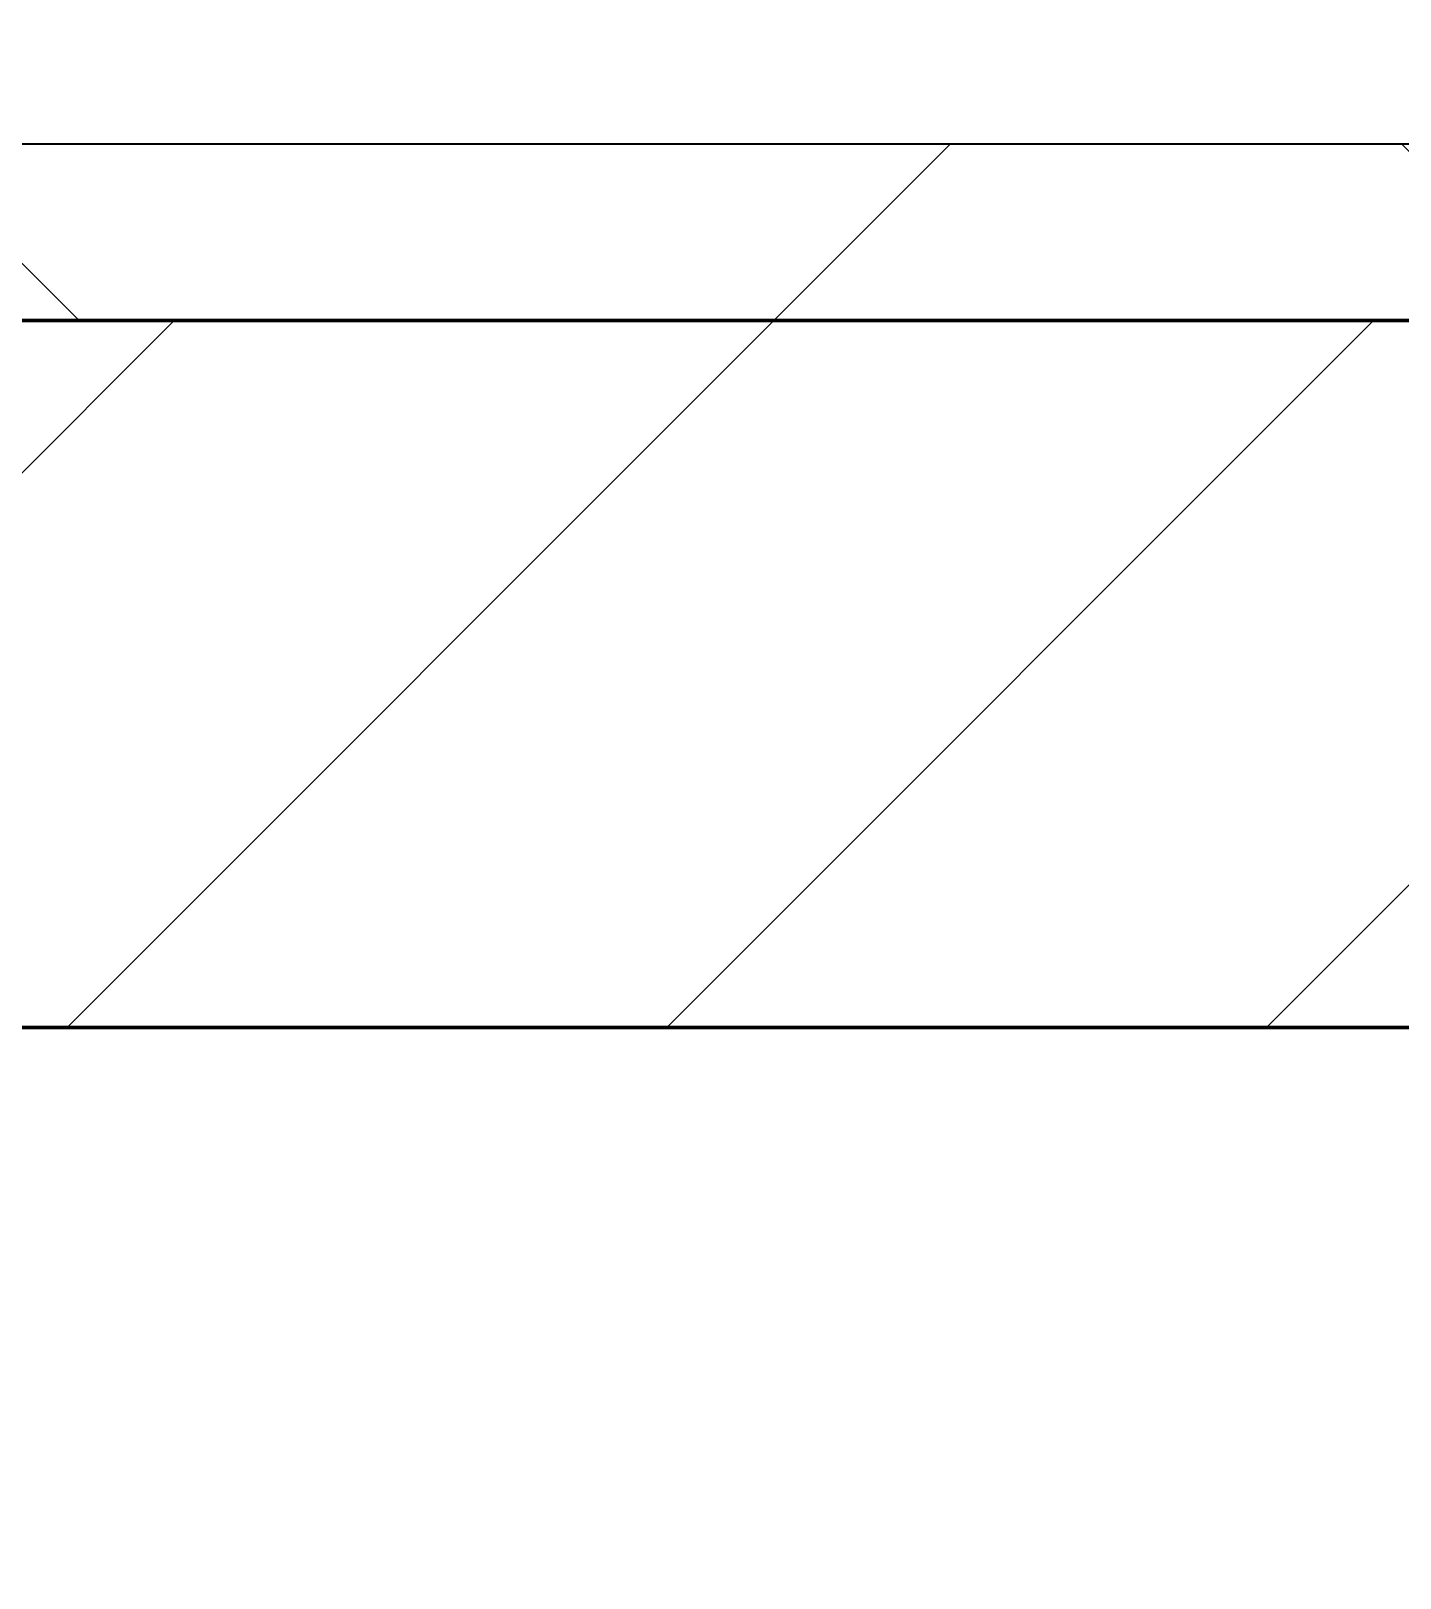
# Model space of a CAD drawing. Header units: millimetres. Extents: x -726012 to -647389, y -20772 to 18805.
# Drawn here: x -693571.4 to -693183.9, y 3773.3 to 4211 of the extents above; entities that cross this region are included whole.
import ezdxf
from ezdxf.xclip import XClip

# ---------------------------------------------------------------- set-up
doc = ezdxf.new("R2010")
doc.units = ezdxf.units.MM
doc.header["$XCLIPFRAME"] = 0
for name, color, linetype, lineweight in [('A-GLAZ-CURT', 2, 'Continuous', 9), ('A-WALL', 5, 'Continuous', 35), ('A-WALL-FNSH', 2, 'Continuous', 35), ('A-WALL-PATT', 1, 'Continuous', 35)]:
    doc.layers.add(name, color=color, linetype=linetype, lineweight=lineweight)
doc.layers.add('A11_ALU.SOLID SHEET', color=2, linetype='Continuous')

# ---------------------------------------------------------------- blocks, each defined once
blk = doc.blocks.new('PPLS-PP19_Custom Tile Pattern - Custom Tile Pattern-V171-4233-01 ENLARGED MULTI-PURPOSE LEVEL - REFLECTED CEILING PLAN - SHEET 4')
at = {"layer": 'A-GLAZ-CURT'}
for p, q in [((-300, 0), (300, 0)), ((300, 0), (-300, 0)), ((195.99, 0), (213.31, 0)), ((213.31, 0), (195.99, 0)), ((230.06, 0), (300, 0)), ((-300, -50), (300, -50)), ((300, -50), (-300, -50))]:
    blk.add_line(p, q, dxfattribs=at)
for points, knots in [([(-15.19, 0), (-13.07, 0), (7.48, 0), (42.82, 0), (88.72, 0), (120.63, 0), (138.28, 0), (138.53, 0)], [-461.142613, -461.142613, -461.142613, -461.142613, -429.606584, -390.253598, -346.313304, -291.370682, -290.5735, -290.5735, -290.5735, -290.5735]), ([(136.44, 0), (121.66, 0), (86.93, 0), (51.16, 0), (31.18, 0)], [-106.750556, -106.750556, -106.750556, -106.750556, -59.610984, 0, 0, 0, 0]), ([(168.37, 0), (167.68, 0), (162.47, 0), (147.02, 0), (109.77, 0), (76.86, 0), (57.82, 0), (46.51, 0), (41.18, 0), (36.02, 0), (35.54, 0), (35.54, 0)], [-543.375029, -543.375029, -543.375029, -543.375029, -530.793311, -458.593899, -401.860199, -357.622665, -341.267687, -334.000314, -326.15566, -319.318397, -317.489778, -317.489778, -317.489778, -317.489778]), ([(79.23, 0), (87.16, 0), (103.41, 0), (116.36, 0), (128.63, 0), (128.95, 0)], [-86.767201, -86.767201, -86.767201, -86.767201, -63.759246, -39.050993, -35.895543, -35.895543, -35.895543, -35.895543]), ([(114.39, 0), (114.2, 0), (112.08, 0), (105.42, 0), (92.38, 0), (86.67, 0), (80.45, 0), (79.27, 0)], [-8148.58938, -8148.58938, -8148.58938, -8148.58938, -8105.191388, -7723.759874, -7531.75727, -7135.649961, -7051.305001, -7051.305001, -7051.305001, -7051.305001]), ([(79.6, 0), (83.17, 0), (101.04, 0), (124.45, 0), (132.42, 0), (134.6, 0)], [-262.939312, -262.939312, -262.939312, -262.939312, -249.500363, -194.761443, -152.241002, -152.241002, -152.241002, -152.241002]), ([(94.4, 0), (94.4, 0), (94.64, 0), (99.11, 0), (108.97, 0), (120.79, 0), (139.94, 0), (163.31, 0), (185.23, 0), (193.62, 0), (194.69, 0), (194.79, 0)], [-2348.345796, -2348.345796, -2348.345796, -2348.345796, -2310.419338, -2233.599744, -2052.234781, -1843.028543, -1530.39897, -1095.004608, -529.74427, -295.064701, -265.121568, -265.121568, -265.121568, -265.121568]), ([(129.02, 0), (129.02, 0), (124.41, 0), (122.35, 0), (114.96, 0), (108.04, 0), (103.09, 0)], [-35.386604, -35.386604, -35.386604, -35.386604, -31.430235, -22.807238, -15.488593, 0, 0, 0, 0]), ([(157.9, 0), (156.77, 0), (151.67, 0), (143.29, 0), (134.04, 0), (126.24, 0), (118.6, 0), (114.23, 0), (111.98, 0), (105.66, 0), (105.23, 0), (105.23, 0)], [-10292.955006, -10292.955006, -10292.955006, -10292.955006, -10098.273015, -9847.788484, -9677.714971, -9567.007022, -9453.21225, -9220.200448, -9012.77275, -8966.157302, -8929.495943, -8929.495943, -8929.495943, -8929.495943]), ([(105.26, 0), (105.52, 0), (111.01, 0), (112.65, 0), (113.59, 0)], [-8920.561005, -8920.561005, -8920.561005, -8920.561005, -8814.835624, -8577.462505, -8577.462505, -8577.462505, -8577.462505]), ([(128.58, 0), (128.8, 0), (130.16, 0), (139.26, 0), (152.67, 0), (161.24, 0), (162.19, 0), (162.75, 0)], [-633.326174, -633.326174, -633.326174, -633.326174, -627.736123, -618.981161, -602.094757, -592.980799, -581.414464, -581.414464, -581.414464, -581.414464]), ([(137.1, 0), (136, 0), (133.64, 0), (129.87, 0), (129.11, 0)], [-670.405967, -670.405967, -670.405967, -670.405967, -651.020627, -640.742133, -640.742133, -640.742133, -640.742133]), ([(193.8, 0), (193.33, 0), (190.11, 0), (183.13, 0), (171, 0), (161.95, 0), (161.28, 0), (158.35, 0), (157.85, 0), (157.77, 0)], [-11665.349007, -11665.349007, -11665.349007, -11665.349007, -11565.880756, -11105.624034, -10839.086983, -10768.332124, -10666.779182, -10580.760289, -10550.278881, -10550.278881, -10550.278881, -10550.278881]), ([(215.89, 0), (212.28, 0), (195.51, 0), (177.41, 0), (159.34, 0), (158.33, 0), (158.3, 0)], [-199.750884, -199.750884, -199.750884, -199.750884, -187.987675, -143.776725, -129.632772, -123.352749, -123.352749, -123.352749, -123.352749]), ([(159.07, 0), (159.13, 0), (160.84, 0), (165.21, 0), (174.15, 0), (185.98, 0), (208.82, 0), (219.42, 0), (230.06, 0)], [-115.643202, -115.643202, -115.643202, -115.643202, -114.681583, -87.660824, -65.295536, -41.623857, -24.459831, 0, 0, 0, 0]), ([(162.75, 0), (165.4, 0), (170.91, 0), (172.61, 0), (172.61, 0)], [-111.264224, -111.264224, -111.264224, -111.264224, -56.742688, -19.085662, -19.085662, -19.085662, -19.085662]), ([(215.38, 0), (211.95, 0), (198.06, 0), (182.99, 0), (174.27, 0), (169.67, 0), (168.99, 0)], [-8905.918314, -8905.918314, -8905.918314, -8905.918314, -8717.832359, -8253.978395, -8152.463617, -8069.855175, -8069.855175, -8069.855175, -8069.855175]), ([(215.22, 0), (214.62, 0), (210.55, 0), (203.98, 0), (187.54, 0), (175.3, 0), (169.49, 0)], [-203.825446, -203.825446, -203.825446, -203.825446, -198.527383, -184.406837, -162.427601, -142.916156, -142.916156, -142.916156, -142.916156]), ([(171.51, 0), (176.48, 0), (193.23, 0), (201.73, 0), (208.81, 0), (213.9, 0), (241.96, 0), (266.73, 0), (281.71, 0), (291.71, 0), (296.52, 0), (297.86, 0), (298.09, 0)], [-7971.819559, -7971.819559, -7971.819559, -7971.819559, -7784.112253, -7606.717214, -7289.299508, -7042.621073, -6582.165592, -6068.460911, -5766.029927, -5566.724884, -5280.360606, -5199.253518, -5199.253518, -5199.253518, -5199.253518]), ([(172.07, 0), (177.66, 0), (187.87, 0), (201.08, 0), (207.47, 0), (213.96, 0), (215.11, 0)], [-255.364076, -255.364076, -255.364076, -255.364076, -237.955587, -223.92608, -215.862851, -208.75215, -208.75215, -208.75215, -208.75215]), ([(247.1, 0), (246.76, 0), (245.04, 0), (238.34, 0), (226.56, 0), (222.67, 0), (217.74, 0), (215.94, 0)], [-9649.085549, -9649.085549, -9649.085549, -9649.085549, -9581.591397, -9406.094246, -9221.510254, -9016.44624, -8916.2762, -8916.2762, -8916.2762, -8916.2762]), ([(300, 0), (286.53, 0), (258.36, 0), (230.13, 0), (216.53, 0)], [-285.253232, -285.253232, -285.253232, -285.253232, -244.693688, -200.448217, -200.448217, -200.448217, -200.448217]), ([(300, 0), (288.22, 0), (262, 0), (230.43, 0), (219.94, 0), (219.02, 0)], [-12528.858583, -12528.858583, -12528.858583, -12528.858583, -11905.454923, -11162.864862, -10856.732305, -10856.732305, -10856.732305, -10856.732305]), ([(219.9, 0), (220.86, 0), (227.84, 0), (242.06, 0), (246.54, 0), (246.96, 0)], [-10670.940496, -10670.940496, -10670.940496, -10670.940496, -10511.382485, -9925.173265, -9834.877357, -9834.877357, -9834.877357, -9834.877357]), ([(284.76, 0), (284.76, 0), (285.09, 0), (287.47, 0), (293.59, 0), (297.76, 0), (300, 0)], [-4110.630118, -4110.630118, -4110.630118, -4110.630118, -4053.389046, -3959.664717, -3862.421465, -3746.95702, -3746.95702, -3746.95702, -3746.95702]), ([(297.38, 0), (295.84, 0), (291.62, 0), (285.38, 0), (284.87, 0)], [-4803.172655, -4803.172655, -4803.172655, -4803.172655, -4358.271401, -4143.037883, -4143.037883, -4143.037883, -4143.037883])]:
    blk.add_open_spline(points, degree=3, knots=knots, dxfattribs=at)
for points in [[(168.74, 0), (168.74, 0), (169.81, 0), (171.51, 0)], [(195.11, 0), (194.91, 0), (194.44, 0), (193.8, 0)]]:
    blk.add_open_spline(points, degree=3, dxfattribs=at)
blk = doc.blocks.new('PPLS-PP19_Custom Tile Pattern - Custom Tile Pattern-V172-4233-01 ENLARGED MULTI-PURPOSE LEVEL - REFLECTED CEILING PLAN - SHEET 4')
at = {"layer": 'A-GLAZ-CURT'}
for p, q in [((-300, 0), (299.21, 0)), ((300, 0), (-300, 0)), ((-293.07, 0), (-275.75, 0)), ((-275.75, 0), (-293.07, 0)), ((-222.32, 0), (-205, 0)), ((-205, 0), (-222.32, 0)), ((-300, -50), (299.21, -50)), ((299.21, -50), (-300, -50))]:
    blk.add_line(p, q, dxfattribs=at)
at = {"layer": 'A-GLAZ-CURT', "flags": 128}
for points in [[(-300, 0), (-291.56, 0), (-283.3, 0), (-275.2, 0), (-267.26, 0), (-259.45, 0), (-251.77, 0), (-244.2, 0), (-236.74, 0), (-229.36, 0), (-222.06, 0), (-214.83, 0), (-207.71, 0), (-200.76, 0), (-194.02, 0), (-187.54, 0), (-181.38, 0), (-175.58, 0), (-170.25, 0), (-165.64, 0), (-162.01, 0), (-159.53, 0), (-157.46, 0), (-154.52, 0), (-149.42, 0), (-141.84, 0), (-132.81, 0), (-126.08, 0)], [(-179.49, 0), (-184.81, 0), (-190.44, 0), (-196.37, 0), (-202.58, 0), (-209.04, 0), (-215.73, 0), (-222.63, 0), (-229.72, 0), (-236.97, 0), (-244.39, 0), (-251.96, 0), (-259.67, 0), (-267.51, 0), (-275.48, 0), (-283.55, 0), (-291.73, 0), (-300, 0)], [(-125.17, 0), (-128.55, 0), (-134.16, 0), (-140.03, 0), (-145.5, 0), (-150.63, 0), (-155.53, 0), (-160.27, 0), (-164.95, 0), (-169.65, 0), (-174.47, 0), (-179.1, 0)]]:
    blk.add_lwpolyline(points, dxfattribs=at)
at = {"layer": 'A-GLAZ-CURT'}
for points, knots in [([(-300, 0), (-284.65, 0), (-236.57, 0), (-174.61, 0), (-129.95, 0), (-110.8, 0), (-99.5, 0), (-91.46, 0)], [-5323.127839, -5323.127839, -5323.127839, -5323.127839, -4502.809032, -2700.551212, -1002.059161, -460.363443, 0, 0, 0, 0]), ([(-248.21, 0), (-259.41, 0), (-276.21, 0), (-294.48, 0), (-300, 0)], [-14408.49639, -14408.49639, -14408.49639, -14408.49639, -13729.592194, -13439.944408, -13439.944408, -13439.944408, -13439.944408]), ([(-247.45, 0), (-249.53, 0), (-256.89, 0), (-262.59, 0), (-264.9, 0), (-265.4, 0)], [-663.259356, -663.259356, -663.259356, -663.259356, -543.655514, -208.940337, 0, 0, 0, 0]), ([(-258.6, 0), (-257.91, 0), (-255.19, 0), (-251.33, 0), (-248.36, 0)], [-5722.54675, -5722.54675, -5722.54675, -5722.54675, -5657.471696, -5492.108626, -5492.108626, -5492.108626, -5492.108626]), ([(-247.45, 0), (-246.33, 0), (-237.88, 0), (-225.99, 0), (-213.1, 0), (-200.2, 0), (-189.67, 0), (-182.12, 0), (-179.89, 0)], [-5475.18567, -5475.18567, -5475.18567, -5475.18567, -5413.335975, -5017.494783, -4832.723979, -4666.091899, -4349.945572, -4224.698943, -4224.698943, -4224.698943, -4224.698943]), ([(-179.11, 0), (-190.21, 0), (-211.97, 0), (-235.79, 0), (-247.44, 0)], [-15953.425681, -15953.425681, -15953.425681, -15953.425681, -15131.813646, -14424.156018, -14424.156018, -14424.156018, -14424.156018]), ([(-137.88, 0), (-140.56, 0), (-147.66, 0), (-147.69, 0), (-158.72, 0), (-174.02, 0), (-185.59, 0), (-209.77, 0), (-229.8, 0), (-244.03, 0), (-247.4, 0)], [-3187.727384, -3187.727384, -3187.727384, -3187.727384, -2919.378265, -2477.344047, -2237.412286, -2029.680487, -1755.085331, -1400.429864, -858.079193, -664.109872, -664.109872, -664.109872, -664.109872]), ([(-133.82, 0), (-135.51, 0), (-137.8, 0), (-149.31, 0), (-162.01, 0), (-177.91, 0), (-199.46, 0), (-216.65, 0), (-231.26, 0), (-233.46, 0), (-234, 0)], [-2731.647847, -2731.647847, -2731.647847, -2731.647847, -2418.507304, -2308.929706, -2113.765672, -1763.376603, -1422.553702, -978.033455, -846.069444, -682.911962, -682.911962, -682.911962, -682.911962]), ([(-233.49, 0), (-233.44, 0), (-232.38, 0), (-230.74, 0), (-225.3, 0), (-223.63, 0)], [-455.274641, -455.274641, -455.274641, -455.274641, -440.605512, -119.536984, 0, 0, 0, 0]), ([(-223.63, 0), (-219.39, 0), (-206.17, 0), (-188.58, 0), (-169.02, 0), (-152.12, 0), (-136.84, 0), (-127.33, 0), (-124.19, 0), (-123.43, 0), (-123.28, 0)], [-5463.295695, -5463.295695, -5463.295695, -5463.295695, -5161.076232, -4739.070012, -4465.409639, -4149.119819, -3839.893365, -3647.167523, -3488.92562, -3439.852845, -3439.852845, -3439.852845, -3439.852845]), ([(-179.12, 0), (-175.35, 0), (-168.18, 0), (-158.7, 0), (-157.22, 0)], [-4210.366042, -4210.366042, -4210.366042, -4210.366042, -4000.813434, -3840.635403, -3840.635403, -3840.635403, -3840.635403]), ([(-110.78, 0), (-118.25, 0), (-139.04, 0), (-163.02, 0), (-178.92, 0)], [-17882.067836, -17882.067836, -17882.067836, -17882.067836, -17136.203329, -15958.17956, -15958.17956, -15958.17956, -15958.17956]), ([(-152.35, 0), (-151.03, 0), (-147.71, 0), (-143.57, 0), (-138.62, 0)], [-3494.978217, -3494.978217, -3494.978217, -3494.978217, -3371.022232, -3227.460399, -3227.460399, -3227.460399, -3227.460399]), ([(-118.78, 0), (-121.86, 0), (-126.28, 0), (-136.96, 0), (-147.46, 0), (-150.03, 0), (-150.57, 0)], [-5938.474035, -5938.474035, -5938.474035, -5938.474035, -5700.061948, -5508.838257, -5298.784692, -5196.16478, -5196.16478, -5196.16478, -5196.16478]), ([(-150.34, 0), (-150.07, 0), (-147.75, 0), (-142.6, 0), (-127.26, 0), (-107.3, 0), (-90.42, 0), (-75.26, 0), (-68.41, 0), (-65.12, 0), (-63.63, 0)], [-4948.728362, -4948.728362, -4948.728362, -4948.728362, -4883.323924, -4440.880425, -4054.690705, -3793.097032, -3402.597032, -3144.956779, -3050.982048, -2969.237017, -2969.237017, -2969.237017, -2969.237017]), ([(-110.79, 0), (-120.09, 0), (-131.35, 0), (-147.74, 0), (-149.07, 0)], [-6969.39845, -6969.39845, -6969.39845, -6969.39845, -6449.282163, -6277.220794, -6277.220794, -6277.220794, -6277.220794]), ([(-148.23, 0), (-146.94, 0), (-140.15, 0), (-137.28, 0), (-133.93, 0), (-128.78, 0), (-126.5, 0)], [-6162.058746, -6162.058746, -6162.058746, -6162.058746, -6017.569127, -5560.701257, -5364.112219, -5231.017328, -5231.017328, -5231.017328, -5231.017328]), ([(-86.16, 0), (-91.37, 0), (-104.13, 0), (-122.65, 0), (-139.03, 0), (-146.11, 0), (-146.95, 0)], [-1681.3698, -1681.3698, -1681.3698, -1681.3698, -1374.161226, -945.742622, -741.901385, -489.130243, -489.130243, -489.130243, -489.130243]), ([(-146.69, 0), (-146.59, 0), (-145.49, 0), (-135.69, 0), (-128.29, 0), (-125.15, 0)], [-420.34245, -420.34245, -420.34245, -420.34245, -406.956646, -290.263673, 0, 0, 0, 0]), ([(-127.41, 0), (-131.63, 0), (-133.16, 0), (-134.09, 0), (-134.15, 0)], [-8540.990293, -8540.990293, -8540.990293, -8540.990293, -8266.114998, -8246.473386, -8246.473386, -8246.473386, -8246.473386]), ([(-134.15, 0), (-133.32, 0), (-130.31, 0), (-117.33, 0), (-92.04, 0), (-74.02, 0), (-62.74, 0), (-60.36, 0), (-59.97, 0)], [-7657.439573, -7657.439573, -7657.439573, -7657.439573, -7293.749979, -6839.55839, -6236.997189, -5713.340575, -5140.470607, -5006.787413, -5006.787413, -5006.787413, -5006.787413]), ([(-120.13, 0), (-120.14, 0), (-120.24, 0), (-121.3, 0), (-129.25, 0), (-133.82, 0)], [-2933.992132, -2933.992132, -2933.992132, -2933.992132, -2920.575025, -2840.280255, -2731.647847, -2731.647847, -2731.647847, -2731.647847]), ([(-113.43, 0), (-113.44, 0), (-113.96, 0), (-119.73, 0), (-125.43, 0), (-127.03, 0), (-127.41, 0)], [-328.499627, -328.499627, -328.499627, -328.499627, -282.672656, -98.539552, -24.539552, 0, 0, 0, 0]), ([(-126.5, 0), (-122.44, 0), (-108.71, 0), (-86.68, 0), (-63.44, 0), (-54.4, 0), (-48.53, 0), (-30.79, 0), (-18.03, 0), (8.61, 0), (15.02, 0), (22.91, 0), (31, 0), (39.04, 0), (51.19, 0), (58.74, 0), (61.34, 0), (61.45, 0)], [-5231.017328, -5231.017328, -5231.017328, -5231.017328, -4994.692869, -4542.524482, -4008.285538, -3689.699207, -3546.54457, -3315.260113, -2864.387349, -2439.246196, -2084.094819, -1956.422387, -1818.904206, -1645.594513, -1443.202566, -1228.752106, -1120.932285, -1120.932285, -1120.932285, -1120.932285]), ([(-125.15, 0), (-124.93, 0), (-122.05, 0), (-116.67, 0), (-111.67, 0)], [-3362.7396, -3362.7396, -3362.7396, -3362.7396, -3342.215224, -3082.5113, -3082.5113, -3082.5113, -3082.5113]), ([(-122.08, 0), (-122.01, 0), (-121.69, 0), (-121.2, 0), (-120.88, 0)], [-3136.336417, -3136.336417, -3136.336417, -3136.336417, -3110.304437, -3035.164275, -3035.164275, -3035.164275, -3035.164275]), ([(-36.33, 0), (-36.43, 0), (-37.27, 0), (-45.02, 0), (-46.13, 0), (-60.59, 0), (-81.23, 0), (-99.51, 0), (-114.02, 0), (-117.28, 0), (-118.78, 0)], [-1855.773136, -1855.773136, -1855.773136, -1855.773136, -1810.870157, -1672.078046, -1405.135169, -1060.00838, -740.068933, -229.489605, -116.330425, 0, 0, 0, 0]), ([(-117.74, 0), (-117.19, 0), (-114.78, 0), (-113.43, 0), (-113.43, 0)], [-821.249067, -821.249067, -821.249067, -821.249067, -394.672656, -330.879064, -330.879064, -330.879064, -330.879064]), ([(-42.62, 0), (-42.95, 0), (-46.48, 0), (-58.97, 0), (-85.2, 0), (-107.61, 0), (-116.56, 0), (-117.56, 0)], [-3613.495893, -3613.495893, -3613.495893, -3613.495893, -3538.256648, -2842.901703, -2193.204658, -1433.981041, -985.49888, -985.49888, -985.49888, -985.49888]), ([(-110.83, 0), (-110.44, 0), (-106.65, 0), (-96.78, 0), (-72.97, 0), (-54.92, 0), (-42.45, 0)], [-5468.974638, -5468.974638, -5468.974638, -5468.974638, -5430.283136, -5103.229623, -4799.173296, -4153.492413, -4153.492413, -4153.492413, -4153.492413]), ([(9.32, 0), (9.08, 0), (7.65, 0), (2.57, 0), (-12.23, 0), (-25.64, 0), (-40, 0), (-56.24, 0), (-75.59, 0), (-94, 0), (-107.35, 0), (-110.73, 0), (-110.83, 0)], [-2922.926651, -2922.926651, -2922.926651, -2922.926651, -2882.788014, -2720.818881, -2518.50168, -2125.455881, -1792.521578, -1466.981642, -1208.454564, -789.402658, -501.969187, -493.498656, -493.498656, -493.498656, -493.498656]), ([(-110.78, 0), (-107.61, 0), (-98.77, 0), (-85.29, 0), (-71.67, 0), (-65.93, 0), (-65.07, 0)], [-3067.146486, -3067.146486, -3067.146486, -3067.146486, -2902.289527, -2605.247022, -2322.099534, -2241.8264, -2241.8264, -2241.8264, -2241.8264]), ([(-26.75, 0), (-27.82, 0), (-36.18, 0), (-53.55, 0), (-78.2, 0), (-100.35, 0), (-109.96, 0), (-110.5, 0)], [-8718.362214, -8718.362214, -8718.362214, -8718.362214, -8532.293389, -8073.216054, -7508.296369, -7004.680444, -6974.689771, -6974.689771, -6974.689771, -6974.689771]), ([(-72.93, 0), (-75.51, 0), (-86.2, 0), (-99.99, 0), (-110.38, 0)], [-19442.345229, -19442.345229, -19442.345229, -19442.345229, -18935.241197, -17895.283523, -17895.283523, -17895.283523, -17895.283523])]:
    blk.add_open_spline(points, degree=3, knots=knots, dxfattribs=at)
for points in [[(-115.82, 0), (-115.11, 0), (-113.51, 0), (-111.16, 0)], [(-111.04, 0), (-113.71, 0), (-114.98, 0), (-115.63, 0)]]:
    blk.add_open_spline(points, degree=3, dxfattribs=at)
blk = doc.blocks.new('*U885')
at = {"layer": 'A-GLAZ-CURT'}
for name, p in [('PPLS-PP19_Custom Tile Pattern - Custom Tile Pattern-V171-4233-01 ENLARGED MULTI-PURPOSE LEVEL - REFLECTED CEILING PLAN - SHEET 4', (-17400, 11720.41)), ('PPLS-PP19_Custom Tile Pattern - Custom Tile Pattern-V172-4233-01 ENLARGED MULTI-PURPOSE LEVEL - REFLECTED CEILING PLAN - SHEET 4', (-16800, 11720.41))]:
    blk.add_blockref(name, p, dxfattribs=at)
blk = doc.blocks.new('*U1287')
blk.add_lwpolyline([(21173.36, -580), (28210, -580), (28210, -6849.96), (45954.15, -6849.96), (45954.15, 600), (82995.06, 600), (83086.47, 650), (90052, 650), (90392, 990), (103159.16, 990), (103159.16, 4990), (21173.36, 4990), (21173.36, 3485.45), (21203.36, 3485.45), (21203.36, 925.54), (21173.36, 925.54), (21173.36, -580)])

msp = doc.modelspace()

# ---------------------------------------------------------------- hatches: boundary and pattern name
at = {"layer": 'A-WALL-PATT', "lineweight": 9}
h = msp.add_hatch(dxfattribs=at)
h.set_pattern_fill('FP_3', color=256, style=0, pattern_type=2)
h.set_pattern_definition([(45, (0, 0), (-212.13203, 212.13203), []), (135, (0, 0), (-212.13203, -212.13203), [])])
h.paths.add_polyline_path([(-661708.03, 4129.02), (-661758.03, 4179.02), (-698678.22, 4179.02), (-698678.22, 4129.02), (-663127.46, 4129.02)])
h = msp.add_hatch(dxfattribs=at)
h.set_pattern_fill('FP_2', color=256, style=0, pattern_type=2)
h.set_pattern_definition([(45, (0, 0), (-84.852814, 84.852814), [])])
h.paths.add_polyline_path([(-661508.03, 3929.02), (-661708.03, 4129.02), (-698478.22, 4129.02), (-698478.22, 3929.02), (-661790.87, 3929.02)])

# ---------------------------------------------------------------- linework, layer by layer
at = {"layer": 'A-WALL', "color": 7, "lineweight": 70}
for p, q in [((-698478.22, 4129.02), (-661708.03, 4129.02)), ((-680392.37, 3929.02), (-698478.22, 3929.02))]:
    msp.add_line(p, q, dxfattribs=at)
at = {"layer": 'A-WALL-FNSH', "color": 250}
for p, q in [((-698678.22, 4179.02), (-661758.03, 4179.02)), ((-661708.03, 4129.02), (-698678.22, 4129.02))]:
    msp.add_line(p, q, dxfattribs=at)

# ---------------------------------------------------------------- block references
msp.add_blockref('*U885', (-676282.37, -7541.39))

# ---------------------------------------------------------------- next in the draw order: block references
at = {"layer": 'A11_ALU.SOLID SHEET'}
ref = msp.add_blockref('*U1287', (-744682.37, 3579.02), dxfattribs=at)
XClip(ref).set_block_clipping_path([(22516.8245944298, -23612.0000696909), (92487.8891097467, 7199.9972603897)])

doc.saveas('drawing.dxf')
